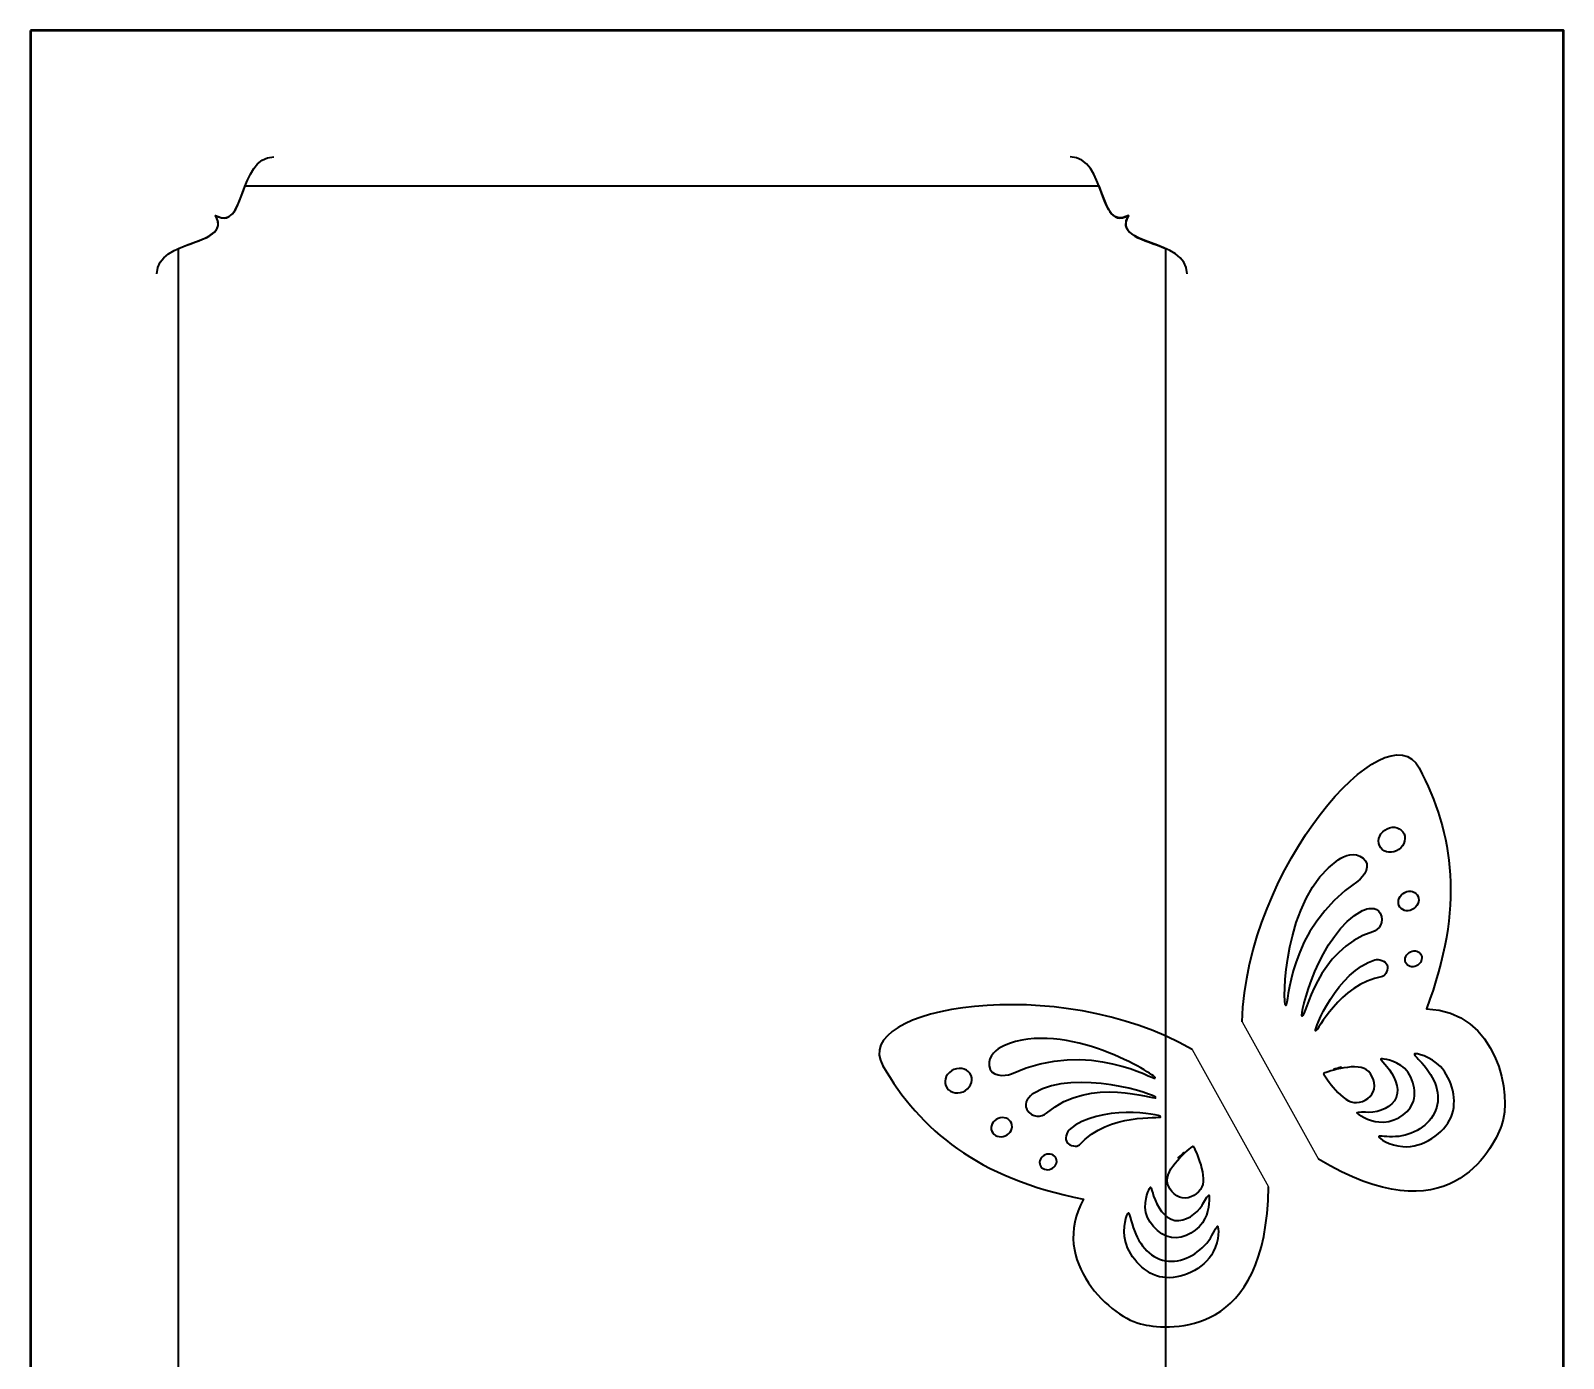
# Model space of a CAD drawing. Header units: millimetres. Extents: x -105 to 761, y -148 to 199.
# Drawn here: x 320 to 470.7, y 68 to 198.5 of the extents above; entities that cross this region are included whole.
import ezdxf

# ---------------------------------------------------------------- set-up
doc = ezdxf.new("R2010")
doc.units = ezdxf.units.MM
doc.header["$MEASUREMENT"] = 0
doc.layers.add('Capa 1', color=7, linetype='Continuous')

msp = doc.modelspace()

# ---------------------------------------------------------------- linework, layer by layer
at = {"layer": 'Capa 1', "color": 136, "lineweight": 50}
msp.add_open_spline([(319.9888, 198.5226), (319.9888, 198.5226), (470.6529, 198.5226), (470.6529, 198.5226), (470.6529, 198.5226), (470.6529, 198.5226), (470.6529, -2.5342), (470.6529, -2.5342), (470.6529, -2.5342), (470.6529, -2.5342), (319.9888, -2.5342), (319.9888, -2.5342), (319.9888, -2.5342), (319.9888, -2.5342), (319.9888, 198.5226), (319.9888, 198.5226)], degree=3, knots=[0, 0, 0, 0, 0.2, 0.2, 0.2, 0.2, 0.4, 0.4, 0.4, 0.4, 0.6, 0.6, 0.6, 0.6, 1, 1, 1, 1], dxfattribs=at)
at = {"layer": 'Capa 1', "color": 7, "lineweight": 35}
for points, knots in [([(332.4066, 174.6111), (332.4066, 178.1411), (339.9275, 177.2826), (338.153, 180.3567), (338.153, 180.3567), (341.1799, 178.6092), (340.3156, 186.1025), (343.8998, 186.1025)], [0, 0, 0, 0, 0.33333333, 0.33333333, 0.33333333, 0.33333333, 1, 1, 1, 1]), ([(433.6677, 174.6111), (433.6677, 178.1411), (426.1464, 177.2826), (427.9208, 180.3567), (427.9208, 180.3567), (424.8944, 178.6092), (425.7548, 186.1025), (422.1741, 186.1025)], [0, 0, 0, 0, 0.33333333, 0.33333333, 0.33333333, 0.33333333, 1, 1, 1, 1]), ([(341.0883, 183.2727), (340.3473, 181.3624), (339.8817, 179.3547), (338.1566, 180.3512), (338.1566, 180.3512), (339.2964, 178.3765), (336.6043, 178.023), (334.53, 177.088), (334.53, 177.088), (334.53, 177.088), (334.5303, 59.9769), (334.5303, 59.9769), (334.5303, 59.9769), (336.6044, 59.042), (339.296, 58.6881), (338.1566, 56.7136), (338.1566, 56.7136), (339.8782, 57.7078), (340.3403, 55.7096), (341.0776, 53.8032), (341.0776, 53.8032), (341.0776, 53.8032), (424.9611, 53.8033), (424.9611, 53.8033), (424.9611, 53.8033), (425.7163, 55.7305), (426.1746, 57.7864), (427.9173, 56.7796), (427.9173, 56.7796), (426.7779, 58.7542), (429.4696, 59.1083), (431.5439, 60.0428), (431.5439, 60.0428), (431.5439, 60.0428), (431.544, 177.088), (431.544, 177.088), (431.544, 177.088), (429.4696, 178.023), (426.7778, 178.3765), (427.9173, 180.3512), (427.9173, 180.3512), (426.1926, 179.3546), (425.7266, 181.3624), (424.9858, 183.2726), (424.9858, 183.2726), (424.9858, 183.2726), (341.0883, 183.2727), (341.0883, 183.2727)], [0, 0, 0, 0, 0.07692308, 0.07692308, 0.07692308, 0.07692308, 0.15384615, 0.15384615, 0.15384615, 0.15384615, 0.23076923, 0.23076923, 0.23076923, 0.23076923, 0.30769231, 0.30769231, 0.30769231, 0.30769231, 0.38461538, 0.38461538, 0.38461538, 0.38461538, 0.46153846, 0.46153846, 0.46153846, 0.46153846, 0.53846154, 0.53846154, 0.53846154, 0.53846154, 0.61538462, 0.61538462, 0.61538462, 0.61538462, 0.69230769, 0.69230769, 0.69230769, 0.69230769, 0.76923077, 0.76923077, 0.76923077, 0.76923077, 0.84615385, 0.84615385, 0.84615385, 0.84615385, 1, 1, 1, 1]), ([(439.0688, 101.0696), (439.5133, 116.2506), (453.3173, 131.9396), (456.4641, 126.0334), (456.4641, 126.0334), (459.9039, 119.584), (460.955, 112.3185), (457.2014, 102.3493), (457.2014, 102.3493), (464.1902, 102.0852), (465.6999, 93.7966), (464.571, 90.853), (464.571, 90.853), (463.5941, 88.2983), (459.2758, 79.859), (446.5758, 87.5602)], [0, 0, 0, 0, 0.2, 0.2, 0.2, 0.2, 0.4, 0.4, 0.4, 0.4, 0.6, 0.6, 0.6, 0.6, 1, 1, 1, 1]), ([(452.6967, 118.1765), (453.0777, 117.648), (453.8783, 117.5696), (454.478, 118.0007), (454.478, 118.0007), (455.0815, 118.4325), (455.2611, 119.2103), (454.8802, 119.7385), (454.8802, 119.7385), (454.4993, 120.2666), (453.7019, 120.3449), (453.0986, 119.9134), (453.0986, 119.9134), (452.4954, 119.4824), (452.3155, 118.7045), (452.6967, 118.1765)], [0, 0, 0, 0, 0.2, 0.2, 0.2, 0.2, 0.4, 0.4, 0.4, 0.4, 0.6, 0.6, 0.6, 0.6, 1, 1, 1, 1]), ([(443.3622, 102.6543), (443.6797, 102.6291), (443.3831, 110.1108), (450.4633, 114.8962), (450.4633, 114.8962), (451.0774, 115.3112), (451.8075, 116.5222), (450.9714, 117.1646), (450.9714, 117.1646), (450.1356, 117.807), (449.1475, 117.408), (448.5337, 116.9914), (448.5337, 116.9914), (443.0518, 113.2665), (443.0445, 102.6795), (443.362, 102.6541), (443.362, 102.6541), (443.362, 102.6541), (443.3622, 102.6543), (443.3622, 102.6543)], [0, 0, 0, 0, 0.16666667, 0.16666667, 0.16666667, 0.16666667, 0.33333333, 0.33333333, 0.33333333, 0.33333333, 0.5, 0.5, 0.5, 0.5, 0.66666667, 0.66666667, 0.66666667, 0.66666667, 1, 1, 1, 1]), ([(454.5874, 112.3323), (454.8838, 111.9217), (455.5046, 111.8606), (455.9738, 112.1961), (455.9738, 112.1961), (456.4432, 112.5317), (456.5805, 113.1362), (456.2842, 113.5472), (456.2842, 113.5472), (455.9879, 113.9579), (455.367, 114.0189), (454.9013, 113.6834), (454.9013, 113.6834), (454.4322, 113.3479), (454.291, 112.7429), (454.5874, 112.3322), (454.5874, 112.3322), (454.5874, 112.3322), (454.5874, 112.3323), (454.5874, 112.3323)], [0, 0, 0, 0, 0.16666667, 0.16666667, 0.16666667, 0.16666667, 0.33333333, 0.33333333, 0.33333333, 0.33333333, 0.5, 0.5, 0.5, 0.5, 0.66666667, 0.66666667, 0.66666667, 0.66666667, 1, 1, 1, 1]), ([(444.9778, 101.6008), (445.2918, 101.5496), (446.4276, 108.1825), (451.9345, 109.916), (451.9345, 109.916), (452.5272, 110.1017), (453.1304, 110.8661), (452.6435, 111.7473), (452.6435, 111.7473), (452.2661, 112.4269), (451.3841, 112.2394), (450.9043, 111.9929), (450.9043, 111.9929), (446.657, 109.8113), (444.6602, 101.6522), (444.9777, 101.6007), (444.9777, 101.6007), (444.9777, 101.6007), (444.9778, 101.6008), (444.9778, 101.6008)], [0, 0, 0, 0, 0.16666667, 0.16666667, 0.16666667, 0.16666667, 0.33333333, 0.33333333, 0.33333333, 0.33333333, 0.5, 0.5, 0.5, 0.5, 0.66666667, 0.66666667, 0.66666667, 0.66666667, 1, 1, 1, 1]), ([(446.3042, 100.1855), (446.5264, 100.0808), (448.5654, 104.7246), (452.8623, 105.5264), (452.8623, 105.5264), (453.2221, 105.594), (453.462, 106.2849), (453.3315, 106.6529), (453.3315, 106.6529), (453.1836, 107.0755), (452.4848, 107.2614), (452.132, 107.1542), (452.132, 107.1542), (448.4457, 106.0349), (446.0854, 100.2905), (446.3041, 100.1854), (446.3041, 100.1854), (446.3041, 100.1854), (446.3042, 100.1855), (446.3042, 100.1855)], [0, 0, 0, 0, 0.16666667, 0.16666667, 0.16666667, 0.16666667, 0.33333333, 0.33333333, 0.33333333, 0.33333333, 0.5, 0.5, 0.5, 0.5, 0.66666667, 0.66666667, 0.66666667, 0.66666667, 1, 1, 1, 1]), ([(455.2259, 106.7546), (455.4696, 106.4177), (455.9773, 106.3678), (456.3618, 106.6426), (456.3618, 106.6426), (456.7464, 106.9175), (456.8592, 107.4131), (456.6158, 107.7493), (456.6158, 107.7493), (456.3761, 108.0859), (455.8679, 108.1359), (455.4834, 107.8608), (455.4834, 107.8608), (455.0989, 107.5865), (454.9825, 107.0906), (455.2258, 106.7545), (455.2258, 106.7545), (455.2258, 106.7545), (455.2259, 106.7546), (455.2259, 106.7546)], [0, 0, 0, 0, 0.16666667, 0.16666667, 0.16666667, 0.16666667, 0.33333333, 0.33333333, 0.33333333, 0.33333333, 0.5, 0.5, 0.5, 0.5, 0.66666667, 0.66666667, 0.66666667, 0.66666667, 1, 1, 1, 1]), ([(434.1547, 98.3395), (421.0244, 105.9732), (400.4148, 102.5321), (403.7697, 96.7394), (403.7697, 96.7394), (407.4319, 90.4135), (413.0478, 85.6862), (423.497, 83.6115), (423.497, 83.6115), (420.0295, 77.5361), (426.2734, 71.8806), (429.3708, 71.2841), (429.3708, 71.2841), (432.0556, 70.7662), (441.5028, 69.9791), (441.6651, 84.8297)], [0, 0, 0, 0, 0.2, 0.2, 0.2, 0.2, 0.4, 0.4, 0.4, 0.4, 0.6, 0.6, 0.6, 0.6, 1, 1, 1, 1]), ([(430.5423, 95.528), (430.3974, 95.2448), (424.1991, 99.446), (416.3956, 95.9587), (416.3956, 95.9587), (415.7218, 95.6566), (414.3072, 95.6755), (414.2013, 96.7239), (414.2013, 96.7239), (414.0958, 97.7725), (414.9563, 98.4025), (415.6372, 98.703), (415.6372, 98.703), (421.6944, 101.3926), (430.6902, 95.8117), (430.542, 95.528), (430.542, 95.528), (430.542, 95.528), (430.5423, 95.528), (430.5423, 95.528)], [0, 0, 0, 0, 0.16666667, 0.16666667, 0.16666667, 0.16666667, 0.33333333, 0.33333333, 0.33333333, 0.33333333, 0.5, 0.5, 0.5, 0.5, 0.66666667, 0.66666667, 0.66666667, 0.66666667, 1, 1, 1, 1]), ([(459.6182, 91.6958), (458.9161, 90.1073), (456.8592, 88.6319), (454.8731, 88.7928), (454.8731, 88.7928), (453.5646, 88.8984), (452.4672, 89.6236), (452.4989, 89.7848), (452.4989, 89.7848), (452.5133, 89.8622), (453.4091, 89.7178), (454.1464, 89.7679), (454.1464, 89.7679), (455.8645, 89.8844), (457.4942, 90.8795), (458.0904, 92.3241), (458.0904, 92.3241), (458.7081, 93.8306), (458.0552, 95.5852), (456.7499, 97.0227), (456.7499, 97.0227), (456.4995, 97.3005), (455.9597, 97.8101), (456.009, 97.8959), (456.009, 97.8959), (456.0868, 98.0204), (457.6424, 97.6655), (458.5666, 96.6657), (458.5666, 96.6657), (459.7134, 95.4254), (460.2988, 93.2413), (459.618, 91.6962), (459.618, 91.6962), (459.618, 91.6962), (459.6182, 91.6958), (459.6182, 91.6958)], [0, 0, 0, 0, 0.1, 0.1, 0.1, 0.1, 0.2, 0.2, 0.2, 0.2, 0.3, 0.3, 0.3, 0.3, 0.4, 0.4, 0.4, 0.4, 0.5, 0.5, 0.5, 0.5, 0.6, 0.6, 0.6, 0.6, 0.7, 0.7, 0.7, 0.7, 0.8, 0.8, 0.8, 0.8, 1, 1, 1, 1]), ([(412.4305, 95.7915), (412.6774, 95.1891), (412.3246, 94.4704), (411.6402, 94.1864), (411.6402, 94.1864), (410.9561, 93.9022), (410.2008, 94.1596), (409.9504, 94.7618), (409.9504, 94.7618), (409.7036, 95.3645), (410.0597, 96.0836), (410.7441, 96.3673), (410.7441, 96.3673), (411.4288, 96.652), (412.1835, 96.3941), (412.4305, 95.7915)], [0, 0, 0, 0, 0.2, 0.2, 0.2, 0.2, 0.4, 0.4, 0.4, 0.4, 0.6, 0.6, 0.6, 0.6, 1, 1, 1, 1]), ([(430.5844, 93.6002), (430.4609, 93.3049), (424.2273, 95.8409), (419.8493, 92.0789), (419.8493, 92.0789), (419.3802, 91.6757), (418.4135, 91.5667), (417.9196, 92.4451), (417.9196, 92.4451), (417.5423, 93.1229), (418.1666, 93.774), (418.6287, 94.0516), (418.6287, 94.0516), (422.7247, 96.5077), (430.7078, 93.8961), (430.5843, 93.6001), (430.5843, 93.6001), (430.5843, 93.6001), (430.5844, 93.6002), (430.5844, 93.6002)], [0, 0, 0, 0, 0.16666667, 0.16666667, 0.16666667, 0.16666667, 0.33333333, 0.33333333, 0.33333333, 0.33333333, 0.5, 0.5, 0.5, 0.5, 0.66666667, 0.66666667, 0.66666667, 0.66666667, 1, 1, 1, 1]), ([(447.0523, 95.9814), (447.0523, 95.9814), (450.1212, 97.1462), (451.2995, 96.3521), (451.2995, 96.3521), (451.9311, 95.9285), (452.2555, 94.8789), (451.9697, 94.1762), (451.9697, 94.1762), (451.6946, 93.4972), (450.7668, 93.0254), (450.0436, 93.121), (450.0436, 93.121), (448.6751, 93.3017), (447.0523, 95.9814), (447.0523, 95.9814)], [0, 0, 0, 0, 0.2, 0.2, 0.2, 0.2, 0.4, 0.4, 0.4, 0.4, 0.6, 0.6, 0.6, 0.6, 1, 1, 1, 1]), ([(448.0647, 96.3807), (448.2906, 96.4563), (448.4914, 96.508), (448.8194, 96.6022), (448.8194, 96.6022), (448.541, 96.5265), (448.2762, 96.4484), (448.0647, 96.3807)], [0, 0, 0, 0, 0.33333333, 0.33333333, 0.33333333, 0.33333333, 1, 1, 1, 1]), ([(454.6862, 96.7744), (455.7974, 96.0912), (456.3265, 94.2411), (455.8362, 93.031), (455.8362, 93.031), (455.3601, 91.8635), (453.7724, 91.0583), (452.5236, 91.2231), (452.5236, 91.2231), (451.5747, 91.2539), (450.3399, 92.0323), (450.3576, 92.1036), (450.3576, 92.1036), (450.3789, 92.1996), (451.1725, 92.1653), (451.5429, 92.1547), (451.5429, 92.1547), (452.5625, 92.1256), (453.8395, 92.6832), (454.224, 93.6297), (454.224, 93.6297), (454.6227, 94.6104), (453.9841, 95.8603), (453.2997, 96.6685), (453.2997, 96.6685), (453.0812, 96.9276), (452.7, 97.3519), (452.7212, 97.3953), (452.7212, 97.3953), (452.7391, 97.4356), (453.5643, 97.4612), (454.6861, 96.7744), (454.6861, 96.7744), (454.6861, 96.7744), (454.6862, 96.7744), (454.6862, 96.7744)], [0, 0, 0, 0, 0.1, 0.1, 0.1, 0.1, 0.2, 0.2, 0.2, 0.2, 0.3, 0.3, 0.3, 0.3, 0.4, 0.4, 0.4, 0.4, 0.5, 0.5, 0.5, 0.5, 0.6, 0.6, 0.6, 0.6, 0.7, 0.7, 0.7, 0.7, 0.8, 0.8, 0.8, 0.8, 1, 1, 1, 1]), ([(431.0856, 91.7256), (431.0571, 91.4825), (426.037, 92.201), (423.0878, 88.9762), (423.0878, 88.9762), (422.8409, 88.7043), (422.1283, 88.8658), (421.8848, 89.1706), (421.8848, 89.1706), (421.6027, 89.5207), (421.8143, 90.2106), (422.0895, 90.4537), (422.0895, 90.4537), (424.9896, 92.9948), (431.1135, 91.9685), (431.0853, 91.7254), (431.0853, 91.7254), (431.0853, 91.7254), (431.0856, 91.7256), (431.0856, 91.7256)], [0, 0, 0, 0, 0.16666667, 0.16666667, 0.16666667, 0.16666667, 0.33333333, 0.33333333, 0.33333333, 0.33333333, 0.5, 0.5, 0.5, 0.5, 0.66666667, 0.66666667, 0.66666667, 0.66666667, 1, 1, 1, 1]), ([(416.3993, 91.1021), (416.5898, 90.6339), (416.3145, 90.0748), (415.7818, 89.8536), (415.7818, 89.8536), (415.2491, 89.6328), (414.6635, 89.8335), (414.4695, 90.302), (414.4695, 90.302), (414.2756, 90.7703), (414.5506, 91.3292), (415.0833, 91.5504), (415.0833, 91.5504), (415.6162, 91.7714), (416.2051, 91.5709), (416.3992, 91.1024), (416.3992, 91.1024), (416.3992, 91.1024), (416.3993, 91.1021), (416.3993, 91.1021)], [0, 0, 0, 0, 0.16666667, 0.16666667, 0.16666667, 0.16666667, 0.33333333, 0.33333333, 0.33333333, 0.33333333, 0.5, 0.5, 0.5, 0.5, 0.66666667, 0.66666667, 0.66666667, 0.66666667, 1, 1, 1, 1]), ([(420.7986, 87.6149), (420.9538, 87.2311), (420.7277, 86.7731), (420.2938, 86.5921), (420.2938, 86.5921), (419.8564, 86.4112), (419.3766, 86.5749), (419.2179, 86.9587), (419.2179, 86.9587), (419.0591, 87.3427), (419.2848, 87.8008), (419.7223, 87.9817), (419.7223, 87.9817), (420.1601, 88.1628), (420.6395, 87.9987), (420.7983, 87.6149), (420.7983, 87.6149), (420.7983, 87.6149), (420.7986, 87.6149), (420.7986, 87.6149)], [0, 0, 0, 0, 0.16666667, 0.16666667, 0.16666667, 0.16666667, 0.33333333, 0.33333333, 0.33333333, 0.33333333, 0.5, 0.5, 0.5, 0.5, 0.66666667, 0.66666667, 0.66666667, 0.66666667, 1, 1, 1, 1]), ([(434.2642, 88.8722), (434.2642, 88.8722), (431.6533, 86.8797), (431.7062, 85.4587), (431.7062, 85.4587), (431.7309, 84.7003), (432.4506, 83.8698), (433.1984, 83.7413), (433.1984, 83.7413), (433.9217, 83.6172), (434.8106, 84.1545), (435.114, 84.8223), (435.114, 84.8223), (435.6822, 86.079), (434.2642, 88.8722), (434.2642, 88.8722)], [0, 0, 0, 0, 0.2, 0.2, 0.2, 0.2, 0.4, 0.4, 0.4, 0.4, 0.6, 0.6, 0.6, 0.6, 1, 1, 1, 1]), ([(433.3891, 88.2239), (433.2057, 88.0699), (433.0538, 87.9256), (432.8033, 87.6978), (432.8033, 87.6978), (433.0152, 87.8953), (433.2196, 88.0777), (433.3891, 88.2239)], [0, 0, 0, 0, 0.33333333, 0.33333333, 0.33333333, 0.33333333, 1, 1, 1, 1]), ([(429.5616, 82.8076), (429.5545, 81.5017), (430.8454, 80.0753), (432.133, 79.8538), (432.133, 79.8538), (433.3752, 79.6401), (434.8953, 80.5635), (435.4138, 81.7125), (435.4138, 81.7125), (435.8902, 82.5349), (435.8795, 83.9953), (435.8125, 84.0183), (435.8125, 84.0183), (435.7176, 84.049), (435.3292, 83.3579), (435.1422, 83.0386), (435.1422, 83.0386), (434.6273, 82.1561), (433.4806, 81.3654), (432.4752, 81.5383), (432.4752, 81.5383), (431.4313, 81.7176), (430.7078, 82.9212), (430.3797, 83.928), (430.3797, 83.928), (430.2776, 84.2512), (430.1152, 84.7969), (430.0693, 84.8029), (430.0693, 84.8029), (430.0272, 84.8092), (429.5683, 84.1199), (429.5613, 82.8075), (429.5613, 82.8075), (429.5613, 82.8075), (429.5616, 82.8076), (429.5616, 82.8076)], [0, 0, 0, 0, 0.1, 0.1, 0.1, 0.1, 0.2, 0.2, 0.2, 0.2, 0.3, 0.3, 0.3, 0.3, 0.4, 0.4, 0.4, 0.4, 0.5, 0.5, 0.5, 0.5, 0.6, 0.6, 0.6, 0.6, 0.7, 0.7, 0.7, 0.7, 0.8, 0.8, 0.8, 0.8, 1, 1, 1, 1]), ([(431.269, 75.9373), (432.9906, 75.6942), (435.3292, 76.6632), (436.2394, 78.4349), (436.2394, 78.4349), (436.8391, 79.6008), (436.8038, 80.9156), (436.6521, 80.9752), (436.6521, 80.9752), (436.5784, 81.0036), (436.2253, 80.1645), (435.7949, 79.5648), (435.7949, 79.5648), (434.7897, 78.1683), (433.082, 77.3084), (431.5439, 77.5667), (431.5439, 77.5667), (429.9355, 77.8363), (428.7922, 79.3182), (428.2595, 81.1834), (428.2595, 81.1834), (428.1539, 81.5433), (428.0055, 82.2717), (427.9068, 82.2735), (427.9068, 82.2735), (427.7622, 82.2756), (427.2435, 80.7671), (427.6034, 79.4541), (427.6034, 79.4541), (428.0515, 77.826), (429.5966, 76.1736), (431.2687, 75.9372), (431.2687, 75.9372), (431.2687, 75.9372), (431.269, 75.9373), (431.269, 75.9373)], [0, 0, 0, 0, 0.1, 0.1, 0.1, 0.1, 0.2, 0.2, 0.2, 0.2, 0.3, 0.3, 0.3, 0.3, 0.4, 0.4, 0.4, 0.4, 0.5, 0.5, 0.5, 0.5, 0.6, 0.6, 0.6, 0.6, 0.7, 0.7, 0.7, 0.7, 0.8, 0.8, 0.8, 0.8, 1, 1, 1, 1])]:
    msp.add_open_spline(points, degree=3, knots=knots, dxfattribs=at)
at = {"layer": 'Capa 1', "color": 136}
for points in [[(439.0688, 101.0696), (439.5133, 116.2506), (453.3173, 131.9396), (456.4641, 126.0334), (456.4641, 126.0334), (459.9039, 119.584), (460.955, 112.3185), (457.2014, 102.3493), (457.2014, 102.3493), (464.1902, 102.0852), (465.6999, 93.7966), (464.571, 90.853), (464.571, 90.853), (463.5941, 88.2983), (459.2758, 79.859), (446.5758, 87.5602), (446.5758, 87.5602), (446.5758, 87.5602), (439.0688, 101.0696), (439.0688, 101.0696)], [(434.1547, 98.3395), (421.0244, 105.9732), (400.4148, 102.5321), (403.7697, 96.7394), (403.7697, 96.7394), (407.4319, 90.4135), (413.0478, 85.6862), (423.497, 83.6115), (423.497, 83.6115), (420.0295, 77.5361), (426.2734, 71.8806), (429.3708, 71.2841), (429.3708, 71.2841), (432.0556, 70.7662), (441.5028, 69.9791), (441.6651, 84.8297), (441.6651, 84.8297), (441.6651, 84.8297), (434.1547, 98.3395), (434.1547, 98.3395)]]:
    msp.add_open_spline(points, degree=3, knots=[0, 0, 0, 0, 0.16666667, 0.16666667, 0.16666667, 0.16666667, 0.33333333, 0.33333333, 0.33333333, 0.33333333, 0.5, 0.5, 0.5, 0.5, 0.66666667, 0.66666667, 0.66666667, 0.66666667, 1, 1, 1, 1], dxfattribs=at)
at = {"layer": 'Capa 1', "color": 7}
for points, knots in [([(452.6967, 118.1765), (453.0777, 117.648), (453.8783, 117.5696), (454.478, 118.0007), (454.478, 118.0007), (455.0815, 118.4325), (455.2611, 119.2103), (454.8802, 119.7385), (454.8802, 119.7385), (454.4993, 120.2666), (453.7019, 120.3449), (453.0986, 119.9134), (453.0986, 119.9134), (452.4954, 119.4824), (452.3155, 118.7045), (452.6967, 118.1765)], [0, 0, 0, 0, 0.2, 0.2, 0.2, 0.2, 0.4, 0.4, 0.4, 0.4, 0.6, 0.6, 0.6, 0.6, 1, 1, 1, 1]), ([(443.3622, 102.6543), (443.6797, 102.6291), (443.3831, 110.1108), (450.4633, 114.8962), (450.4633, 114.8962), (451.0774, 115.3112), (451.8075, 116.5222), (450.9714, 117.1646), (450.9714, 117.1646), (450.1356, 117.807), (449.1475, 117.408), (448.5337, 116.9914), (448.5337, 116.9914), (443.0518, 113.2665), (443.0445, 102.6795), (443.362, 102.6541), (443.362, 102.6541), (443.362, 102.6541), (443.3622, 102.6543), (443.3622, 102.6543)], [0, 0, 0, 0, 0.16666667, 0.16666667, 0.16666667, 0.16666667, 0.33333333, 0.33333333, 0.33333333, 0.33333333, 0.5, 0.5, 0.5, 0.5, 0.66666667, 0.66666667, 0.66666667, 0.66666667, 1, 1, 1, 1]), ([(454.5874, 112.3323), (454.8838, 111.9217), (455.5046, 111.8606), (455.9738, 112.1961), (455.9738, 112.1961), (456.4432, 112.5317), (456.5805, 113.1362), (456.2842, 113.5472), (456.2842, 113.5472), (455.9879, 113.9579), (455.367, 114.0189), (454.9013, 113.6834), (454.9013, 113.6834), (454.4322, 113.3479), (454.291, 112.7429), (454.5874, 112.3322), (454.5874, 112.3322), (454.5874, 112.3322), (454.5874, 112.3323), (454.5874, 112.3323)], [0, 0, 0, 0, 0.16666667, 0.16666667, 0.16666667, 0.16666667, 0.33333333, 0.33333333, 0.33333333, 0.33333333, 0.5, 0.5, 0.5, 0.5, 0.66666667, 0.66666667, 0.66666667, 0.66666667, 1, 1, 1, 1]), ([(444.9778, 101.6008), (445.2918, 101.5496), (446.4276, 108.1825), (451.9345, 109.916), (451.9345, 109.916), (452.5272, 110.1017), (453.1304, 110.8661), (452.6435, 111.7473), (452.6435, 111.7473), (452.2661, 112.4269), (451.3841, 112.2394), (450.9043, 111.9929), (450.9043, 111.9929), (446.657, 109.8113), (444.6602, 101.6522), (444.9777, 101.6007), (444.9777, 101.6007), (444.9777, 101.6007), (444.9778, 101.6008), (444.9778, 101.6008)], [0, 0, 0, 0, 0.16666667, 0.16666667, 0.16666667, 0.16666667, 0.33333333, 0.33333333, 0.33333333, 0.33333333, 0.5, 0.5, 0.5, 0.5, 0.66666667, 0.66666667, 0.66666667, 0.66666667, 1, 1, 1, 1]), ([(446.3042, 100.1855), (446.5264, 100.0808), (448.5654, 104.7246), (452.8623, 105.5264), (452.8623, 105.5264), (453.2221, 105.594), (453.462, 106.2849), (453.3315, 106.6529), (453.3315, 106.6529), (453.1836, 107.0755), (452.4848, 107.2614), (452.132, 107.1542), (452.132, 107.1542), (448.4457, 106.0349), (446.0854, 100.2905), (446.3041, 100.1854), (446.3041, 100.1854), (446.3041, 100.1854), (446.3042, 100.1855), (446.3042, 100.1855)], [0, 0, 0, 0, 0.16666667, 0.16666667, 0.16666667, 0.16666667, 0.33333333, 0.33333333, 0.33333333, 0.33333333, 0.5, 0.5, 0.5, 0.5, 0.66666667, 0.66666667, 0.66666667, 0.66666667, 1, 1, 1, 1]), ([(455.2259, 106.7546), (455.4696, 106.4177), (455.9773, 106.3678), (456.3618, 106.6426), (456.3618, 106.6426), (456.7464, 106.9175), (456.8592, 107.4131), (456.6158, 107.7493), (456.6158, 107.7493), (456.3761, 108.0859), (455.8679, 108.1359), (455.4834, 107.8608), (455.4834, 107.8608), (455.0989, 107.5865), (454.9825, 107.0906), (455.2258, 106.7545), (455.2258, 106.7545), (455.2258, 106.7545), (455.2259, 106.7546), (455.2259, 106.7546)], [0, 0, 0, 0, 0.16666667, 0.16666667, 0.16666667, 0.16666667, 0.33333333, 0.33333333, 0.33333333, 0.33333333, 0.5, 0.5, 0.5, 0.5, 0.66666667, 0.66666667, 0.66666667, 0.66666667, 1, 1, 1, 1]), ([(430.5423, 95.528), (430.3974, 95.2448), (424.1991, 99.446), (416.3956, 95.9587), (416.3956, 95.9587), (415.7218, 95.6566), (414.3072, 95.6755), (414.2013, 96.7239), (414.2013, 96.7239), (414.0958, 97.7725), (414.9563, 98.4025), (415.6372, 98.703), (415.6372, 98.703), (421.6944, 101.3926), (430.6902, 95.8117), (430.542, 95.528), (430.542, 95.528), (430.542, 95.528), (430.5423, 95.528), (430.5423, 95.528)], [0, 0, 0, 0, 0.16666667, 0.16666667, 0.16666667, 0.16666667, 0.33333333, 0.33333333, 0.33333333, 0.33333333, 0.5, 0.5, 0.5, 0.5, 0.66666667, 0.66666667, 0.66666667, 0.66666667, 1, 1, 1, 1]), ([(459.6182, 91.6958), (458.9161, 90.1073), (456.8592, 88.6319), (454.8731, 88.7928), (454.8731, 88.7928), (453.5646, 88.8984), (452.4672, 89.6236), (452.4989, 89.7848), (452.4989, 89.7848), (452.5133, 89.8622), (453.4091, 89.7178), (454.1464, 89.7679), (454.1464, 89.7679), (455.8645, 89.8844), (457.4942, 90.8795), (458.0904, 92.3241), (458.0904, 92.3241), (458.7081, 93.8306), (458.0552, 95.5852), (456.7499, 97.0227), (456.7499, 97.0227), (456.4995, 97.3005), (455.9597, 97.8101), (456.009, 97.8959), (456.009, 97.8959), (456.0868, 98.0204), (457.6424, 97.6655), (458.5666, 96.6657), (458.5666, 96.6657), (459.7134, 95.4254), (460.2988, 93.2413), (459.618, 91.6962), (459.618, 91.6962), (459.618, 91.6962), (459.6182, 91.6958), (459.6182, 91.6958)], [0, 0, 0, 0, 0.1, 0.1, 0.1, 0.1, 0.2, 0.2, 0.2, 0.2, 0.3, 0.3, 0.3, 0.3, 0.4, 0.4, 0.4, 0.4, 0.5, 0.5, 0.5, 0.5, 0.6, 0.6, 0.6, 0.6, 0.7, 0.7, 0.7, 0.7, 0.8, 0.8, 0.8, 0.8, 1, 1, 1, 1]), ([(412.4305, 95.7915), (412.6774, 95.1891), (412.3246, 94.4704), (411.6402, 94.1864), (411.6402, 94.1864), (410.9561, 93.9022), (410.2008, 94.1596), (409.9504, 94.7618), (409.9504, 94.7618), (409.7036, 95.3645), (410.0597, 96.0836), (410.7441, 96.3673), (410.7441, 96.3673), (411.4288, 96.652), (412.1835, 96.3941), (412.4305, 95.7915)], [0, 0, 0, 0, 0.2, 0.2, 0.2, 0.2, 0.4, 0.4, 0.4, 0.4, 0.6, 0.6, 0.6, 0.6, 1, 1, 1, 1]), ([(430.5844, 93.6002), (430.4609, 93.3049), (424.2273, 95.8409), (419.8493, 92.0789), (419.8493, 92.0789), (419.3802, 91.6757), (418.4135, 91.5667), (417.9196, 92.4451), (417.9196, 92.4451), (417.5423, 93.1229), (418.1666, 93.774), (418.6287, 94.0516), (418.6287, 94.0516), (422.7247, 96.5077), (430.7078, 93.8961), (430.5843, 93.6001), (430.5843, 93.6001), (430.5843, 93.6001), (430.5844, 93.6002), (430.5844, 93.6002)], [0, 0, 0, 0, 0.16666667, 0.16666667, 0.16666667, 0.16666667, 0.33333333, 0.33333333, 0.33333333, 0.33333333, 0.5, 0.5, 0.5, 0.5, 0.66666667, 0.66666667, 0.66666667, 0.66666667, 1, 1, 1, 1]), ([(447.0523, 95.9814), (447.0523, 95.9814), (450.1212, 97.1462), (451.2995, 96.3521), (451.2995, 96.3521), (451.9311, 95.9285), (452.2555, 94.8789), (451.9697, 94.1762), (451.9697, 94.1762), (451.6946, 93.4972), (450.7668, 93.0254), (450.0436, 93.121), (450.0436, 93.121), (448.6751, 93.3017), (447.0521, 95.9813), (447.0523, 95.9814)], [0, 0, 0, 0, 0.2, 0.2, 0.2, 0.2, 0.4, 0.4, 0.4, 0.4, 0.6, 0.6, 0.6, 0.6, 1, 1, 1, 1]), ([(448.0647, 96.3807), (448.2906, 96.4563), (448.4914, 96.508), (448.8194, 96.6022), (448.8194, 96.6022), (448.541, 96.5265), (448.2762, 96.4484), (448.0647, 96.3807)], [0, 0, 0, 0, 0.33333333, 0.33333333, 0.33333333, 0.33333333, 1, 1, 1, 1]), ([(454.6862, 96.7744), (455.7974, 96.0912), (456.3265, 94.2411), (455.8362, 93.031), (455.8362, 93.031), (455.3601, 91.8635), (453.7724, 91.0583), (452.5236, 91.2231), (452.5236, 91.2231), (451.5747, 91.2539), (450.3399, 92.0323), (450.3576, 92.1036), (450.3576, 92.1036), (450.3789, 92.1996), (451.1725, 92.1653), (451.5429, 92.1547), (451.5429, 92.1547), (452.5625, 92.1256), (453.8395, 92.6832), (454.224, 93.6297), (454.224, 93.6297), (454.6227, 94.6104), (453.9841, 95.8603), (453.2997, 96.6685), (453.2997, 96.6685), (453.0812, 96.9276), (452.7, 97.3519), (452.7212, 97.3953), (452.7212, 97.3953), (452.7391, 97.4356), (453.5643, 97.4612), (454.6861, 96.7744), (454.6861, 96.7744), (454.6861, 96.7744), (454.6862, 96.7744), (454.6862, 96.7744)], [0, 0, 0, 0, 0.1, 0.1, 0.1, 0.1, 0.2, 0.2, 0.2, 0.2, 0.3, 0.3, 0.3, 0.3, 0.4, 0.4, 0.4, 0.4, 0.5, 0.5, 0.5, 0.5, 0.6, 0.6, 0.6, 0.6, 0.7, 0.7, 0.7, 0.7, 0.8, 0.8, 0.8, 0.8, 1, 1, 1, 1]), ([(431.0856, 91.7256), (431.0571, 91.4825), (426.037, 92.201), (423.0878, 88.9762), (423.0878, 88.9762), (422.8409, 88.7043), (422.1283, 88.8658), (421.8848, 89.1706), (421.8848, 89.1706), (421.6027, 89.5207), (421.8143, 90.2106), (422.0895, 90.4537), (422.0895, 90.4537), (424.9896, 92.9948), (431.1135, 91.9685), (431.0853, 91.7254), (431.0853, 91.7254), (431.0853, 91.7254), (431.0856, 91.7256), (431.0856, 91.7256)], [0, 0, 0, 0, 0.16666667, 0.16666667, 0.16666667, 0.16666667, 0.33333333, 0.33333333, 0.33333333, 0.33333333, 0.5, 0.5, 0.5, 0.5, 0.66666667, 0.66666667, 0.66666667, 0.66666667, 1, 1, 1, 1]), ([(416.3993, 91.1021), (416.5898, 90.6339), (416.3145, 90.0748), (415.7818, 89.8536), (415.7818, 89.8536), (415.2491, 89.6328), (414.6635, 89.8335), (414.4695, 90.302), (414.4695, 90.302), (414.2756, 90.7703), (414.5506, 91.3292), (415.0833, 91.5504), (415.0833, 91.5504), (415.6162, 91.7714), (416.2051, 91.5709), (416.3992, 91.1024), (416.3992, 91.1024), (416.3992, 91.1024), (416.3993, 91.1021), (416.3993, 91.1021)], [0, 0, 0, 0, 0.16666667, 0.16666667, 0.16666667, 0.16666667, 0.33333333, 0.33333333, 0.33333333, 0.33333333, 0.5, 0.5, 0.5, 0.5, 0.66666667, 0.66666667, 0.66666667, 0.66666667, 1, 1, 1, 1]), ([(420.7986, 87.6149), (420.9538, 87.2311), (420.7277, 86.7731), (420.2938, 86.5921), (420.2938, 86.5921), (419.8564, 86.4112), (419.3766, 86.5749), (419.2179, 86.9587), (419.2179, 86.9587), (419.0591, 87.3427), (419.2848, 87.8008), (419.7223, 87.9817), (419.7223, 87.9817), (420.1601, 88.1628), (420.6395, 87.9987), (420.7983, 87.6149), (420.7983, 87.6149), (420.7983, 87.6149), (420.7986, 87.6149), (420.7986, 87.6149)], [0, 0, 0, 0, 0.16666667, 0.16666667, 0.16666667, 0.16666667, 0.33333333, 0.33333333, 0.33333333, 0.33333333, 0.5, 0.5, 0.5, 0.5, 0.66666667, 0.66666667, 0.66666667, 0.66666667, 1, 1, 1, 1]), ([(434.2642, 88.8722), (434.2642, 88.8722), (431.6533, 86.8797), (431.7062, 85.4587), (431.7062, 85.4587), (431.7309, 84.7003), (432.4506, 83.8698), (433.1984, 83.7413), (433.1984, 83.7413), (433.9217, 83.6172), (434.8106, 84.1545), (435.114, 84.8223), (435.114, 84.8223), (435.6822, 86.079), (434.2638, 88.8722), (434.2642, 88.8722)], [0, 0, 0, 0, 0.2, 0.2, 0.2, 0.2, 0.4, 0.4, 0.4, 0.4, 0.6, 0.6, 0.6, 0.6, 1, 1, 1, 1]), ([(433.3891, 88.2239), (433.2057, 88.0699), (433.0538, 87.9256), (432.8033, 87.6978), (432.8033, 87.6978), (433.0152, 87.8953), (433.2196, 88.0777), (433.3891, 88.2239)], [0, 0, 0, 0, 0.33333333, 0.33333333, 0.33333333, 0.33333333, 1, 1, 1, 1]), ([(429.5616, 82.8076), (429.5545, 81.5017), (430.8454, 80.0753), (432.133, 79.8538), (432.133, 79.8538), (433.3752, 79.6401), (434.8953, 80.5635), (435.4138, 81.7125), (435.4138, 81.7125), (435.8902, 82.5349), (435.8795, 83.9953), (435.8125, 84.0183), (435.8125, 84.0183), (435.7176, 84.049), (435.3292, 83.3579), (435.1422, 83.0386), (435.1422, 83.0386), (434.6273, 82.1561), (433.4806, 81.3654), (432.4752, 81.5383), (432.4752, 81.5383), (431.4313, 81.7176), (430.7078, 82.9212), (430.3797, 83.928), (430.3797, 83.928), (430.2776, 84.2512), (430.1152, 84.7969), (430.0693, 84.8029), (430.0693, 84.8029), (430.0272, 84.8092), (429.5683, 84.1199), (429.5613, 82.8075), (429.5613, 82.8075), (429.5613, 82.8075), (429.5616, 82.8076), (429.5616, 82.8076)], [0, 0, 0, 0, 0.1, 0.1, 0.1, 0.1, 0.2, 0.2, 0.2, 0.2, 0.3, 0.3, 0.3, 0.3, 0.4, 0.4, 0.4, 0.4, 0.5, 0.5, 0.5, 0.5, 0.6, 0.6, 0.6, 0.6, 0.7, 0.7, 0.7, 0.7, 0.8, 0.8, 0.8, 0.8, 1, 1, 1, 1]), ([(431.269, 75.9373), (432.9906, 75.6942), (435.3292, 76.6632), (436.2394, 78.4349), (436.2394, 78.4349), (436.8391, 79.6008), (436.8038, 80.9156), (436.6521, 80.9752), (436.6521, 80.9752), (436.5784, 81.0036), (436.2253, 80.1645), (435.7949, 79.5648), (435.7949, 79.5648), (434.7897, 78.1683), (433.082, 77.3084), (431.5439, 77.5667), (431.5439, 77.5667), (429.9355, 77.8363), (428.7922, 79.3182), (428.2595, 81.1834), (428.2595, 81.1834), (428.1539, 81.5433), (428.0055, 82.2717), (427.9068, 82.2735), (427.9068, 82.2735), (427.7622, 82.2756), (427.2435, 80.7671), (427.6034, 79.4541), (427.6034, 79.4541), (428.0515, 77.826), (429.5966, 76.1736), (431.2687, 75.9372), (431.2687, 75.9372), (431.2687, 75.9372), (431.269, 75.9373), (431.269, 75.9373)], [0, 0, 0, 0, 0.1, 0.1, 0.1, 0.1, 0.2, 0.2, 0.2, 0.2, 0.3, 0.3, 0.3, 0.3, 0.4, 0.4, 0.4, 0.4, 0.5, 0.5, 0.5, 0.5, 0.6, 0.6, 0.6, 0.6, 0.7, 0.7, 0.7, 0.7, 0.8, 0.8, 0.8, 0.8, 1, 1, 1, 1])]:
    msp.add_open_spline(points, degree=3, knots=knots, dxfattribs=at)

doc.saveas('drawing.dxf')
